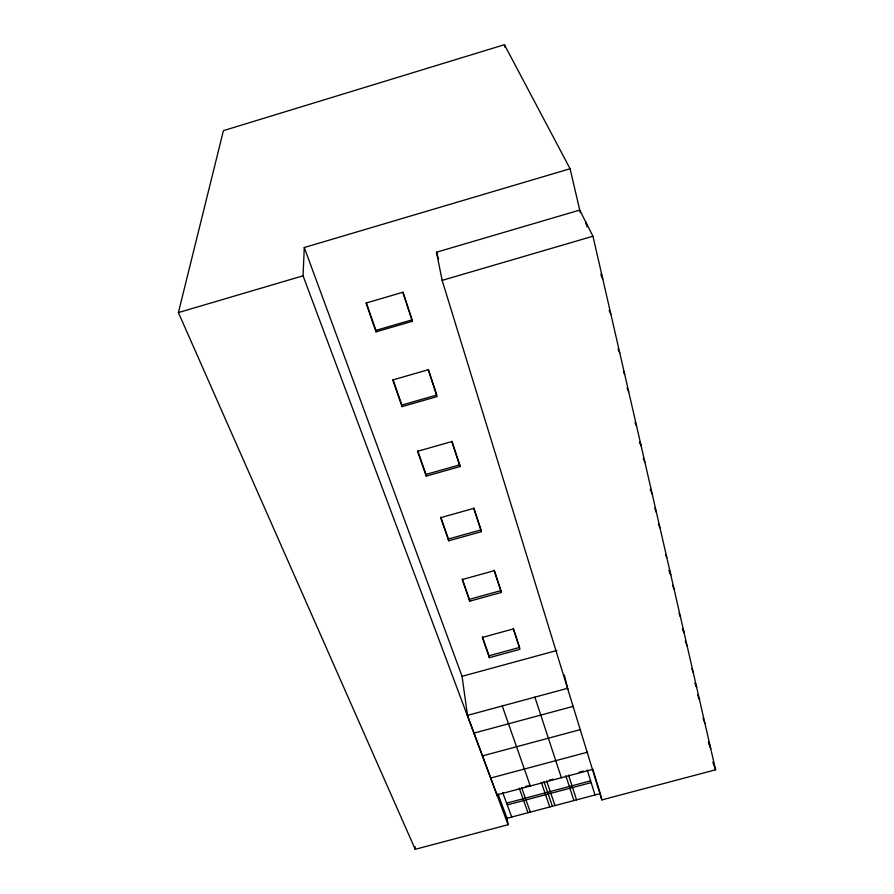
<?xml version="1.0" encoding="UTF-8"?>
<svg xmlns="http://www.w3.org/2000/svg" width="894" height="894" viewBox="0 0 894 894"><rect width="100%" height="100%" fill="white"/><g stroke="black" fill="none" stroke-linecap="round" stroke-linejoin="round"><path stroke-width="1.34" d="M570.093 168.742L504.417 44.7L223.422 130.647L178.398 312.576L415.218 849.3L508.094 824.715L303.055 275.81L304.273 247.526L570.093 168.742L580.34 212.683M178.398 312.576L303.055 275.81M436.484 252.22L579.737 210.079L592.946 236.228L715.602 769.801L601.841 799.906L442.15 280.37L436.484 252.22L438.518 258.902M442.15 280.37L592.946 236.228M412.123 319.828L412.335 321.292L376.016 331.864L375.905 330.378L412.123 319.828L403.06 292.204M402.032 406.647L392.757 379.961L428.226 369.725L437.043 396.601L402.032 406.647L401.864 405.049L436.797 395.025L428.405 369.468M459.706 464.858L459.997 466.545L426.203 476.111L425.98 474.412L459.706 464.858L451.951 441.223M481.039 529.896L481.374 531.662L448.699 540.792L448.442 539.015L481.039 529.896L473.842 507.937M500.964 590.61L501.322 592.443L469.708 601.181L469.406 599.326L500.964 590.61L494.259 570.171M489.353 657.671L482.324 637.444L513.301 628.951L519.984 649.301L489.353 657.671L489.029 655.771L519.604 647.424L513.346 628.348M467.64 716.429L462.053 676.322L556.884 650.474M567.601 688.291L467.495 715.379L497.332 795.895M525.516 786.508L529.471 785.457M549.195 780.205L553.04 779.177M579.234 772.204L583.246 771.131M497.165 794.822L592.532 769.432L592.8 770.483M506.607 803.158L590.61 780.842M507.256 804.902L591.157 782.619M508.094 824.715L507.054 818.278L600.254 793.581L592.588 768.65M601.003 273.899L602.143 276.257M601.025 275.33L602.746 278.883M609.105 310.374L610.848 314.085M618.045 349.129L619.765 352.895M623.386 370.887L624.448 373.256M623.61 371.859L624.671 374.228M627.085 388.108L628.694 391.728M634.975 422.37L636.595 426.114M639.858 442.485L640.942 445.022M639.523 442.117L641.143 445.916M643.255 458.331L644.887 462.187M650.206 489.264L652.24 494.158M654.754 508.049L656.475 512.608M658.431 524.007L659.962 527.762M665.795 555.029L666.812 557.577M669.058 570.137L670.589 574.015M669.237 570.92L670.779 574.797M672.59 585.302L674.031 588.956M678.993 613.116L680.435 616.826M682.524 628.46L683.966 632.203M682.692 629.186L684.134 632.93M685.251 641.166L687.184 646.183M691.732 668.477L693.185 672.288M695.051 682.871L696.504 686.704M695.208 683.552L696.661 687.385M697.577 694.683L699.51 699.823M703.019 718.195L704.885 723.201M497.947 793.85L507.054 818.278M708.506 742.009L710.372 747.06M708.406 742.322L710.741 748.636M502.707 792.587L511.737 817.038M304.273 247.526L462.053 676.322M712.809 762.169L715.602 769.801M519.246 788.184L528.019 812.724M521.571 787.558L530.321 812.11M502.26 705.969L530.287 786.005M366.372 302.943L375.905 330.378M393.036 379.671L401.864 405.049M417.822 450.945L425.98 474.412M440.854 517.201L448.442 539.015M462.343 579.021L469.406 599.326M482.447 636.83L489.029 655.771M376.016 331.864L366.004 303.066L402.814 292.293L412.335 321.292M426.203 476.111L417.565 451.302L451.805 441.558L459.997 466.545M448.699 540.792L440.653 517.671L473.731 508.384L481.374 531.662M469.708 601.181L462.187 579.569L494.181 570.696L501.322 592.443M541.306 782.306L549.754 806.958M543.965 781.591L552.369 806.265M546.636 780.887L554.995 805.572M534.88 697.152L561.365 777.735M565.846 775.769L573.914 800.555M568.528 775.053L576.552 799.862M587.257 770.069L595.002 794.967M600.567 794.844L601.841 799.906M504.417 44.7L505.088 47.404M587.514 753.296L587.257 752.245L490.884 777.992L491.041 779.065M580.564 730.666L580.307 729.627L482.615 755.855L482.771 756.905M573.412 707.4L573.155 706.372L474.111 733.08L474.256 734.13M564.36 675.126L567.846 689.308M586.173 222.818L587.112 226.886M585.771 222.025L586.397 224.729M415.006 846.517L415.218 849.3"/></g></svg>
